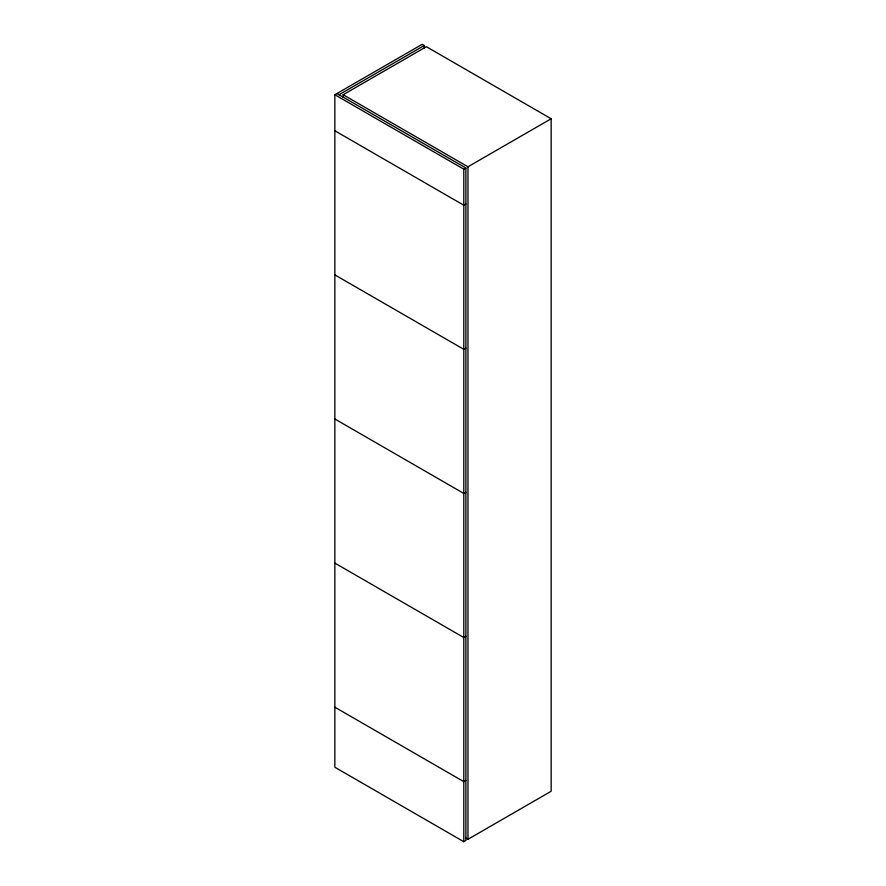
<?xml version="1.0" encoding="UTF-8"?>
<svg xmlns="http://www.w3.org/2000/svg" width="886" height="886" viewBox="0 0 886 886"><rect width="100%" height="100%" fill="white"/><g stroke="black" fill="none" stroke-linecap="round" stroke-linejoin="round"><path stroke-width="1.33" d="M336.924 93.539L465.881 167.997L465.881 840.504L463.799 841.7L334.842 767.243L334.842 94.736L422.201 44.3L424.283 45.496L424.283 48.165M338.995 94.736L424.283 45.496M343.159 97.504L343.159 94.736L426.365 46.703L551.158 118.757L551.158 791.264L467.963 839.297L465.582 837.923M334.842 94.736L463.799 169.193L465.881 167.997M343.159 94.736L467.963 166.789L551.158 118.757M465.881 204.024L463.799 205.22L334.842 130.763M465.881 348.132L463.799 349.328L334.842 274.87M465.881 492.239L463.799 493.436L334.842 418.978M465.881 636.347L463.799 637.543L334.842 563.086M465.881 780.455L463.799 781.651L334.842 707.194M467.963 166.789L467.963 839.297M463.799 169.193L463.799 841.7"/></g></svg>
